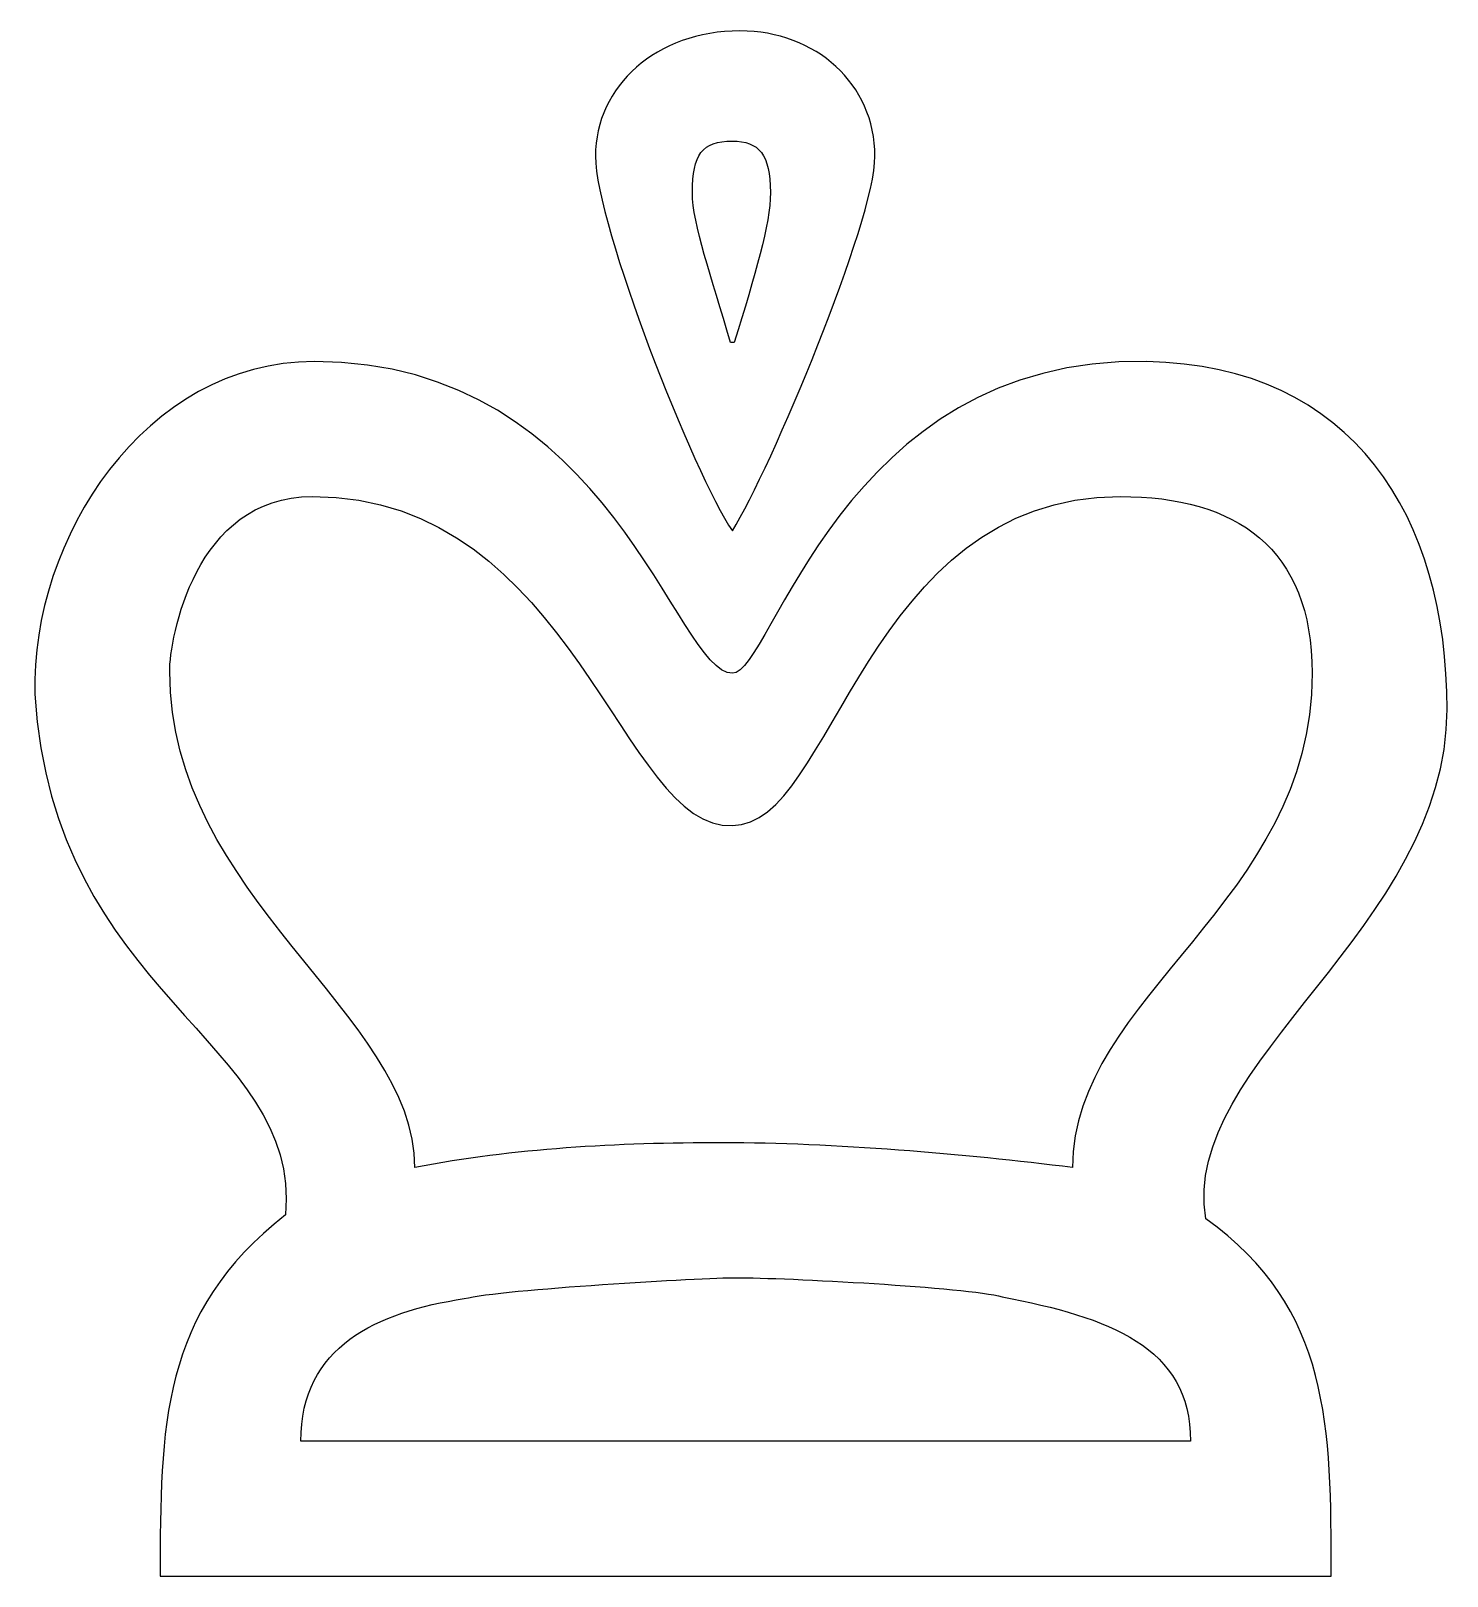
# Model space of a CAD drawing. Header units: centimetres. Extents: x -10.3 to 9.1, y -10.3 to 10.8.
import ezdxf

# ---------------------------------------------------------------- set-up
doc = ezdxf.new("R2010")
doc.units = ezdxf.units.CM
doc.header["$MEASUREMENT"] = 0
doc.layers.add('Camada 1', color=7, linetype='Continuous')

msp = doc.modelspace()

# ---------------------------------------------------------------- linework, layer by layer
at = {"layer": 'Camada 1'}
for points, knots in [([(1.25852, 9.13154), (1.25852, 8.24611), (-0.17351, 4.83614), (-0.69405, 4.00291), (-0.69405, 4.00291), (-1.21525, 4.75803), (-2.56905, 8.1947), (-2.56905, 9.13154), (-2.56905, 9.13154), (-2.56905, 10.09521), (-1.73582, 10.84956), (-0.59044, 10.84956), (-0.59044, 10.84956), (0.45133, 10.84956), (1.25852, 10.12124), (1.25852, 9.13154)], [0, 0, 0, 0, 0.2, 0.2, 0.2, 0.2, 0.4, 0.4, 0.4, 0.4, 0.6, 0.6, 0.6, 0.6, 1, 1, 1, 1]), ([(-1.24129, 8.63703), (-1.24129, 8.1947), (-0.98068, 7.49178), (-0.72009, 6.58032), (-0.72009, 6.58032), (-0.72009, 6.58032), (-0.66802, 6.58032), (-0.66802, 6.58032), (-0.66802, 6.58032), (-0.38203, 7.51782), (-0.17351, 8.1947), (-0.17351, 8.63703), (-0.17351, 8.63703), (-0.17351, 9.1576), (-0.32985, 9.34008), (-0.69408, 9.34008), (-0.69408, 9.34008), (-1.11099, 9.34008), (-1.24129, 9.15757), (-1.24129, 8.63703)], [0, 0, 0, 0, 0.16666667, 0.16666667, 0.16666667, 0.16666667, 0.33333333, 0.33333333, 0.33333333, 0.33333333, 0.5, 0.5, 0.5, 0.5, 0.66666667, 0.66666667, 0.66666667, 0.66666667, 1, 1, 1, 1]), ([(-8.53038, -10.316), (-8.53038, -8.28532), (-8.53038, -6.69748), (-6.81239, -5.36972), (-6.81239, -5.36972), (-6.60385, -2.97416), (-9.98845, -2.37538), (-10.24906, 1.76368), (-10.24906, 1.76368), (-10.30126, 3.89863), (-8.73895, 6.3197), (-6.42213, 6.3197), (-6.42213, 6.3197), (-2.33461, 6.3197), (-1.47522, 2.05033), (-0.69406, 2.05033), (-0.69406, 2.05033), (-0.14746, 2.05033), (0.78938, 6.3978), (4.98131, 6.3197), (4.98131, 6.3197), (7.81854, 6.2675), (9.09423, 4.18528), (9.09423, 1.5558), (9.09423, 1.5558), (9.09423, -1.43854), (5.42364, -3.28684), (5.78853, -5.42129), (5.78853, -5.42129), (7.50655, -6.64544), (7.50655, -8.28533), (7.50655, -10.31603), (7.50655, -10.31603), (7.50655, -10.31603), (-8.53038, -10.31602), (-8.53038, -10.31602), (-8.53038, -10.31602), (-8.53038, -10.31602), (-8.53038, -10.316), (-8.53038, -10.316)], [0, 0, 0, 0, 0.09090909, 0.09090909, 0.09090909, 0.09090909, 0.18181818, 0.18181818, 0.18181818, 0.18181818, 0.27272727, 0.27272727, 0.27272727, 0.27272727, 0.36363636, 0.36363636, 0.36363636, 0.36363636, 0.45454545, 0.45454545, 0.45454545, 0.45454545, 0.54545455, 0.54545455, 0.54545455, 0.54545455, 0.63636364, 0.63636364, 0.63636364, 0.63636364, 0.72727273, 0.72727273, 0.72727273, 0.72727273, 0.81818182, 0.81818182, 0.81818182, 0.81818182, 1, 1, 1, 1]), ([(-6.44816, 4.47127), (-8.06204, 4.47127), (-8.40073, 2.5187), (-8.40073, 2.07637), (-8.40073, 2.07637), (-8.40073, -1.02158), (-5.04216, -2.60993), (-5.04216, -4.71884), (-5.04216, -4.71884), (-3.68837, -4.45823), (-2.2824, -4.38015), (-0.82433, -4.38015), (-0.82433, -4.38015), (0.68528, -4.38015), (2.48204, -4.53649), (3.96561, -4.71884), (3.96561, -4.71884), (3.96561, -2.34934), (7.24594, -1.09968), (7.24594, 2.05034), (7.24594, 2.05034), (7.24594, 3.76836), (6.20483, 4.47128), (4.61648, 4.47128), (4.61648, 4.47128), (1.12827, 4.47128), (0.68527, -0.05857), (-0.69403, -0.03254), (-0.69403, -0.03254), (-2.2043, -0.13682), (-2.85517, 4.47127), (-6.44816, 4.47127)], [0, 0, 0, 0, 0.11111111, 0.11111111, 0.11111111, 0.11111111, 0.22222222, 0.22222222, 0.22222222, 0.22222222, 0.33333333, 0.33333333, 0.33333333, 0.33333333, 0.44444444, 0.44444444, 0.44444444, 0.44444444, 0.55555556, 0.55555556, 0.55555556, 0.55555556, 0.66666667, 0.66666667, 0.66666667, 0.66666667, 0.77777778, 0.77777778, 0.77777778, 0.77777778, 1, 1, 1, 1]), ([(5.57996, -8.4677), (5.57996, -7.16598), (4.46075, -6.77508), (3.00255, -6.48909), (3.00255, -6.48909), (2.50815, -6.35878), (0.03437, -6.22848), (-0.64264, -6.22848), (-0.64264, -6.22848), (-1.08497, -6.22848), (-3.84473, -6.38482), (-4.3653, -6.5151), (-4.3653, -6.5151), (-5.56275, -6.69748), (-6.60386, -7.16598), (-6.60386, -8.46767), (-6.60386, -8.46767), (-6.60386, -8.46767), (5.57996, -8.46767), (5.57996, -8.46767), (5.57996, -8.46767), (5.57996, -8.46767), (5.57996, -8.4677), (5.57996, -8.4677)], [0, 0, 0, 0, 0.14285714, 0.14285714, 0.14285714, 0.14285714, 0.28571429, 0.28571429, 0.28571429, 0.28571429, 0.42857143, 0.42857143, 0.42857143, 0.42857143, 0.57142857, 0.57142857, 0.57142857, 0.57142857, 0.71428571, 0.71428571, 0.71428571, 0.71428571, 1, 1, 1, 1])]:
    msp.add_open_spline(points, degree=3, knots=knots, dxfattribs=at)

doc.saveas('drawing.dxf')
